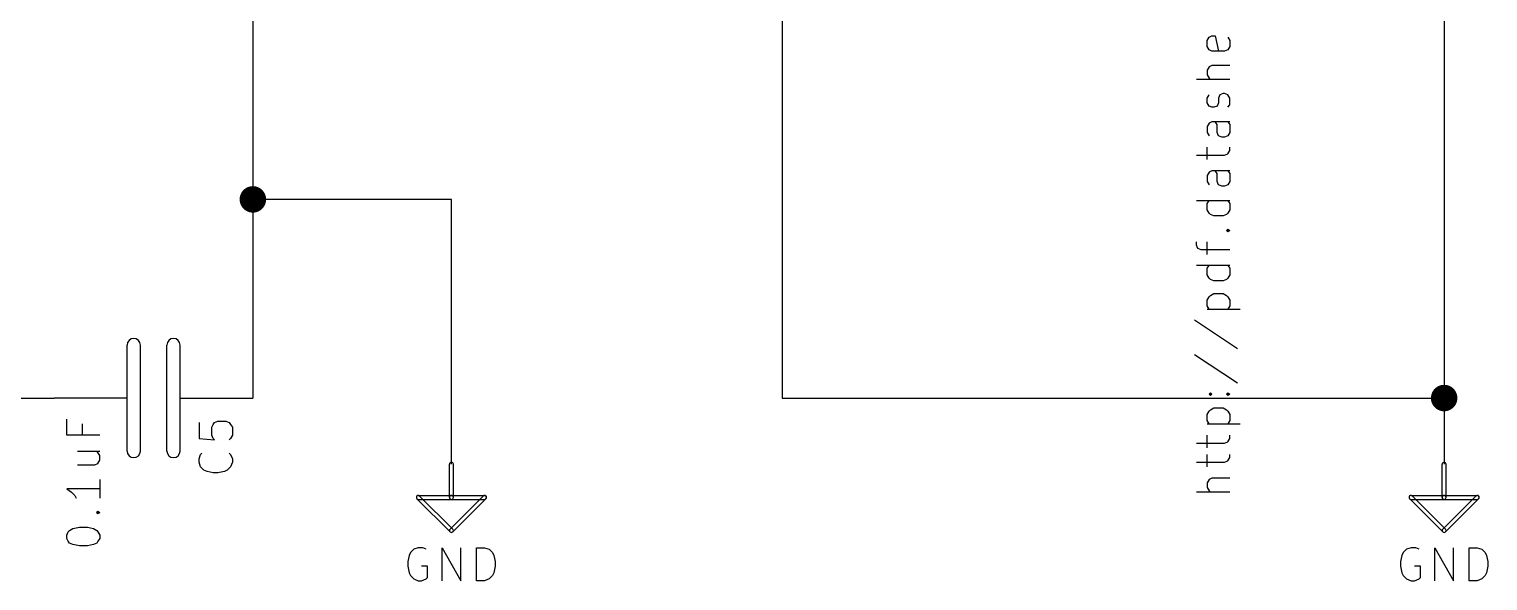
# Model space of a CAD drawing. Extents: x 10 to 287, y -200 to -10.
# Drawn here: x 174.3 to 230.3, y -103.5 to -82.4 of the extents above; entities that cross this region are included whole.
import ezdxf

# ---------------------------------------------------------------- set-up
doc = ezdxf.new("R2010")
doc.units = 0
doc.header["$MEASUREMENT"] = 0

msp = doc.modelspace()

# ---------------------------------------------------------------- linework, layer by layer
at = {"layer": 'Cyan 2'}
for p, q in [((175.743, -97.9424), (175.743, -97.3328)), ((177.013, -97.9424), (175.743, -97.9424)), ((176.327, -97.5106), (176.327, -97.9424)), ((180.823, -97.4598), (180.823, -98.0694)), ((181.305, -97.6376), (181.356, -97.536)), ((181.305, -97.9424), (181.305, -97.6376)), ((181.356, -98.0694), (181.305, -97.9424)), ((181.356, -97.536), (181.407, -97.4598)), ((181.407, -97.4598), (181.534, -97.409)), ((181.534, -97.409), (181.839, -97.409)), ((181.839, -97.409), (181.966, -97.4598)), ((181.966, -97.4598), (182.016, -97.536)), ((182.016, -97.536), (182.093, -97.6376)), ((182.093, -97.9424), (182.016, -98.0694)), ((182.093, -97.6376), (182.093, -97.9424)), ((180.823, -98.0694), (181.407, -98.1202)), ((181.407, -98.1202), (181.356, -98.0694)), ((182.016, -98.0694), (181.966, -98.1202)), ((176.149, -98.552), (177.013, -98.552)), ((176.149, -99.0854), (176.809, -99.0854)), ((176.809, -99.0854), (176.936, -99.0346)), ((176.936, -98.6028), (176.886, -98.552)), ((177.013, -98.7298), (176.936, -98.6028)), ((176.936, -99.0346), (177.013, -98.9076)), ((177.013, -98.9076), (177.013, -98.7298)), ((180.823, -98.8568), (180.873, -98.679)), ((180.823, -98.9838), (180.823, -98.8568)), ((180.873, -99.1616), (180.823, -98.9838)), ((180.873, -98.679), (180.924, -98.6282)), ((181.966, -98.6282), (182.016, -98.679)), ((182.016, -98.679), (182.093, -98.8568)), ((182.093, -98.9838), (182.016, -99.1616)), ((182.093, -98.8568), (182.093, -98.9838)), ((177.013, -99.6442), (177.013, -100.355)), ((181, -99.2886), (180.873, -99.1616)), ((181.127, -99.3394), (181, -99.2886)), ((181.356, -99.3902), (181.127, -99.3394)), ((181.534, -99.3902), (181.356, -99.3902)), ((181.788, -99.3394), (181.534, -99.3902)), ((181.889, -99.2886), (181.788, -99.3394)), ((182.016, -99.1616), (181.889, -99.2886)), ((177.013, -99.9998), (175.743, -99.9998)), ((175.743, -99.9998), (175.92, -100.127)), ((175.92, -100.127), (176.047, -100.254)), ((176.047, -100.254), (176.098, -100.355)), ((176.886, -100.914), (176.936, -100.863)), ((176.936, -100.965), (176.886, -100.914)), ((176.886, -100.914), (177.013, -100.914)), ((176.936, -100.863), (177.013, -100.914)), ((177.013, -100.914), (176.936, -100.965)), ((175.743, -101.778), (175.793, -101.651)), ((175.743, -101.905), (175.743, -101.778)), ((175.793, -101.651), (175.844, -101.6)), ((175.844, -101.6), (175.971, -101.524)), ((175.971, -101.524), (176.225, -101.473)), ((176.225, -101.473), (176.53, -101.473)), ((176.53, -101.473), (176.759, -101.524)), ((176.759, -101.524), (176.886, -101.6)), ((176.886, -101.6), (176.936, -101.651)), ((176.936, -101.651), (177.013, -101.778)), ((177.013, -101.778), (177.013, -101.905)), ((175.793, -102.006), (175.743, -101.905)), ((175.844, -102.083), (175.793, -102.006)), ((175.971, -102.133), (175.844, -102.083)), ((176.225, -102.184), (175.971, -102.133)), ((176.53, -102.184), (176.225, -102.184)), ((176.759, -102.133), (176.53, -102.184)), ((176.886, -102.083), (176.759, -102.133)), ((176.936, -102.006), (176.886, -102.083)), ((177.013, -101.905), (176.936, -102.006)), ((188.925, -102.438), (188.874, -102.565)), ((189.052, -102.311), (188.925, -102.438)), ((189.23, -102.26), (189.052, -102.311)), ((189.408, -102.26), (189.23, -102.26)), ((189.535, -102.311), (189.408, -102.26)), ((190.144, -103.53), (190.144, -102.26)), ((190.144, -102.26), (190.856, -103.53)), ((190.856, -103.53), (190.856, -102.26)), ((191.465, -103.53), (191.465, -102.26)), ((191.465, -102.26), (191.77, -102.26)), ((191.77, -102.26), (191.948, -102.311)), ((191.948, -102.311), (192.075, -102.438)), ((192.075, -102.438), (192.126, -102.565)), ((227.025, -102.438), (226.974, -102.565)), ((227.152, -102.311), (227.025, -102.438)), ((227.33, -102.26), (227.152, -102.311)), ((227.508, -102.26), (227.33, -102.26)), ((227.635, -102.311), (227.508, -102.26)), ((228.244, -103.53), (228.244, -102.26)), ((228.244, -102.26), (228.956, -103.53)), ((228.956, -103.53), (228.956, -102.26)), ((229.565, -103.53), (229.565, -102.26)), ((229.565, -102.26), (229.87, -102.26)), ((229.87, -102.26), (230.048, -102.311)), ((230.048, -102.311), (230.175, -102.438)), ((230.175, -102.438), (230.226, -102.565)), ((188.874, -102.565), (188.824, -102.794)), ((188.824, -102.794), (188.824, -102.972)), ((188.824, -102.972), (188.874, -103.226)), ((189.586, -102.972), (189.357, -102.972)), ((189.586, -103.403), (189.586, -102.972)), ((192.126, -102.565), (192.176, -102.794)), ((192.176, -102.972), (192.126, -103.226)), ((192.176, -102.794), (192.176, -102.972)), ((226.974, -102.565), (226.924, -102.794)), ((226.924, -102.794), (226.924, -102.972)), ((226.924, -102.972), (226.974, -103.226)), ((227.686, -102.972), (227.457, -102.972)), ((227.686, -103.403), (227.686, -102.972)), ((230.226, -102.565), (230.276, -102.794)), ((230.276, -102.972), (230.226, -103.226)), ((230.276, -102.794), (230.276, -102.972)), ((188.874, -103.226), (188.925, -103.327)), ((188.925, -103.327), (189.052, -103.454)), ((189.052, -103.454), (189.23, -103.53)), ((189.23, -103.53), (189.357, -103.53)), ((189.357, -103.53), (189.535, -103.454)), ((189.535, -103.454), (189.586, -103.403)), ((191.77, -103.53), (191.465, -103.53)), ((191.948, -103.454), (191.77, -103.53)), ((192.075, -103.327), (191.948, -103.454)), ((192.126, -103.226), (192.075, -103.327)), ((226.974, -103.226), (227.025, -103.327)), ((227.025, -103.327), (227.152, -103.454)), ((227.152, -103.454), (227.33, -103.53)), ((227.33, -103.53), (227.457, -103.53)), ((227.457, -103.53), (227.635, -103.454)), ((227.635, -103.454), (227.686, -103.403)), ((229.87, -103.53), (229.565, -103.53)), ((230.048, -103.454), (229.87, -103.53)), ((230.175, -103.327), (230.048, -103.454)), ((230.226, -103.226), (230.175, -103.327))]:
    msp.add_line(p, q, dxfattribs=at)
at = {"layer": 'Green 2'}
for p, q in [((182.88, -68.58), (182.88, -96.52)), ((203.2, -68.58), (203.2, -96.52)), ((228.6, -78.74), (228.6, -99.06)), ((190.5, -88.9), (182.88, -88.9)), ((190.5, -99.06), (190.5, -88.9)), ((165.1, -96.52), (175.26, -96.52)), ((203.2, -96.52), (228.6, -96.52))]:
    msp.add_line(p, q, dxfattribs=at)
at = {"layer": 'Green 2', "const_width": 0.508}
for points in [[(182.626, -88.9, 1), (183.134, -88.9, 1)], [(228.346, -96.52, 1), (228.854, -96.52, 1)]]:
    msp.add_lwpolyline(points, format="xyb", close=True, dxfattribs=at)
at = {"layer": 'Magenta 2'}
for p, q in [((219.507, -82.804), (219.583, -82.677)), ((219.507, -83.0326), (219.507, -82.804)), ((219.583, -82.677), (219.685, -82.6262)), ((219.685, -82.6262), (219.812, -82.6262)), ((219.812, -82.6262), (219.939, -83.2104)), ((220.294, -82.677), (220.37, -82.804)), ((220.37, -82.804), (220.37, -83.0326)), ((219.583, -83.1596), (219.507, -83.0326)), ((219.685, -83.2104), (219.583, -83.1596)), ((220.167, -83.2104), (219.685, -83.2104)), ((220.294, -83.1596), (220.167, -83.2104)), ((220.37, -83.0326), (220.294, -83.1596)), ((219.583, -83.82), (219.507, -83.947)), ((219.507, -83.947), (219.507, -84.1248)), ((219.685, -83.7692), (219.583, -83.82)), ((220.37, -83.7692), (219.685, -83.7692)), ((220.37, -84.3026), (219.1, -84.3026)), ((219.507, -84.1248), (219.583, -84.2518)), ((219.583, -84.2518), (219.634, -84.3026)), ((219.507, -85.0138), (219.583, -84.8868)), ((219.507, -85.1916), (219.507, -85.0138)), ((219.989, -84.8868), (219.939, -85.0138)), ((219.939, -85.0138), (219.939, -85.1916)), ((220.116, -84.836), (219.989, -84.8868)), ((220.167, -84.836), (220.116, -84.836)), ((220.294, -84.8868), (220.167, -84.836)), ((220.37, -85.0138), (220.294, -84.8868)), ((220.37, -85.2678), (220.37, -85.0138)), ((219.583, -85.3186), (219.507, -85.1916)), ((219.685, -85.3694), (219.583, -85.3186)), ((219.761, -85.3694), (219.685, -85.3694)), ((219.888, -85.3186), (219.761, -85.3694)), ((219.939, -85.1916), (219.888, -85.3186)), ((220.294, -85.3694), (220.37, -85.2678)), ((219.583, -85.979), (219.507, -86.106)), ((219.507, -86.106), (219.507, -86.3346)), ((219.685, -85.9282), (219.583, -85.979)), ((220.37, -85.9282), (219.685, -85.9282)), ((219.888, -86.0298), (219.812, -85.9282)), ((219.888, -86.3346), (219.888, -86.0298)), ((220.294, -85.9282), (220.37, -86.0298)), ((220.37, -86.0298), (220.37, -86.3346)), ((219.507, -86.3346), (219.583, -86.4616)), ((219.939, -86.4616), (219.888, -86.3346)), ((220.066, -86.5124), (219.939, -86.4616)), ((220.167, -86.5124), (220.066, -86.5124)), ((220.294, -86.4616), (220.167, -86.5124)), ((220.37, -86.3346), (220.294, -86.4616)), ((219.1, -87.1982), (220.167, -87.1982)), ((219.507, -87.376), (219.507, -86.8934)), ((220.167, -87.1982), (220.294, -87.1474)), ((220.294, -87.1474), (220.37, -87.0204)), ((220.37, -87.0204), (220.37, -86.8934)), ((219.583, -87.8586), (219.507, -87.9856)), ((219.685, -87.8078), (219.583, -87.8586)), ((220.37, -87.8078), (219.685, -87.8078)), ((219.888, -87.9094), (219.812, -87.8078)), ((220.294, -87.8078), (220.37, -87.9094)), ((219.507, -87.9856), (219.507, -88.2142)), ((219.507, -88.2142), (219.583, -88.3412)), ((219.888, -88.2142), (219.888, -87.9094)), ((219.939, -88.3412), (219.888, -88.2142)), ((220.066, -88.392), (219.939, -88.3412)), ((220.167, -88.392), (220.066, -88.392)), ((220.294, -88.3412), (220.167, -88.392)), ((220.37, -88.2142), (220.294, -88.3412)), ((220.37, -87.9094), (220.37, -88.2142)), ((220.37, -88.9508), (219.1, -88.9508)), ((219.507, -89.0524), (219.583, -88.9508)), ((220.294, -88.9508), (220.37, -89.0524)), ((219.507, -89.3064), (219.507, -89.0524)), ((219.583, -89.4334), (219.507, -89.3064)), ((219.634, -89.4842), (219.583, -89.4334)), ((219.761, -89.535), (219.634, -89.4842)), ((220.116, -89.535), (219.761, -89.535)), ((220.243, -89.4842), (220.116, -89.535)), ((220.294, -89.4334), (220.243, -89.4842)), ((220.37, -89.3064), (220.294, -89.4334)), ((220.37, -89.0524), (220.37, -89.3064)), ((220.243, -90.0938), (220.294, -90.043)), ((220.294, -90.1446), (220.243, -90.0938)), ((220.243, -90.0938), (220.37, -90.0938)), ((220.294, -90.043), (220.37, -90.0938)), ((220.37, -90.0938), (220.294, -90.1446)), ((219.1, -90.6526), (219.1, -90.5256)), ((219.151, -90.7796), (219.1, -90.6526)), ((219.507, -91.0082), (219.507, -90.5256)), ((219.278, -90.8304), (219.151, -90.7796)), ((220.37, -90.8304), (219.278, -90.8304)), ((220.37, -91.44), (219.1, -91.44)), ((219.507, -91.5416), (219.583, -91.44)), ((219.507, -91.7956), (219.507, -91.5416)), ((219.583, -91.9226), (219.507, -91.7956)), ((220.294, -91.44), (220.37, -91.5416)), ((220.37, -91.7956), (220.294, -91.9226)), ((220.37, -91.5416), (220.37, -91.7956)), ((219.634, -91.9734), (219.583, -91.9226)), ((219.761, -92.0242), (219.634, -91.9734)), ((220.116, -92.0242), (219.761, -92.0242)), ((220.243, -91.9734), (220.116, -92.0242)), ((220.294, -91.9226), (220.243, -91.9734)), ((219.507, -92.7608), (219.583, -92.6338)), ((219.507, -92.9894), (219.507, -92.7608)), ((219.583, -92.6338), (219.634, -92.583)), ((219.634, -92.583), (219.761, -92.5068)), ((219.761, -92.5068), (220.116, -92.5068)), ((220.116, -92.5068), (220.243, -92.583)), ((220.243, -92.583), (220.294, -92.6338)), ((220.294, -92.6338), (220.37, -92.7608)), ((220.37, -92.7608), (220.37, -92.9894)), ((219.583, -93.1164), (219.507, -92.9894)), ((219.507, -93.1164), (220.777, -93.1164)), ((220.37, -92.9894), (220.294, -93.1164)), ((219.024, -93.5228), (220.675, -94.615)), ((219.024, -94.8436), (220.675, -95.9358)), ((219.583, -96.3676), (219.634, -96.3168)), ((219.634, -96.4184), (219.583, -96.3676)), ((219.583, -96.3676), (219.685, -96.3676)), ((219.634, -96.3168), (219.685, -96.3676)), ((219.685, -96.3676), (219.634, -96.4184)), ((220.243, -96.3676), (220.294, -96.3168)), ((220.294, -96.4184), (220.243, -96.3676)), ((220.243, -96.3676), (220.37, -96.3676)), ((220.294, -96.3168), (220.37, -96.3676)), ((220.37, -96.3676), (220.294, -96.4184)), ((219.507, -97.155), (219.583, -97.028)), ((219.507, -97.3836), (219.507, -97.155)), ((219.583, -97.5106), (219.507, -97.3836)), ((219.583, -97.028), (219.634, -96.9772)), ((219.634, -96.9772), (219.761, -96.901)), ((219.761, -96.901), (220.116, -96.901)), ((220.116, -96.901), (220.243, -96.9772)), ((220.243, -96.9772), (220.294, -97.028)), ((220.294, -97.028), (220.37, -97.155)), ((220.37, -97.3836), (220.294, -97.5106)), ((220.37, -97.155), (220.37, -97.3836)), ((219.507, -97.5106), (220.777, -97.5106)), ((219.507, -98.425), (219.507, -97.9424)), ((220.37, -98.0694), (220.37, -97.9424)), ((219.1, -98.2472), (220.167, -98.2472)), ((220.167, -98.2472), (220.294, -98.1964)), ((220.294, -98.1964), (220.37, -98.0694)), ((219.1, -98.9838), (220.167, -98.9838)), ((219.507, -99.1616), (219.507, -98.679)), ((220.167, -98.9838), (220.294, -98.933)), ((220.294, -98.933), (220.37, -98.806)), ((220.37, -98.806), (220.37, -98.679)), ((219.583, -99.6442), (219.507, -99.7712)), ((219.685, -99.5934), (219.583, -99.6442)), ((220.37, -99.5934), (219.685, -99.5934)), ((220.37, -100.127), (219.1, -100.127)), ((219.507, -99.7712), (219.507, -99.949)), ((219.507, -99.949), (219.583, -100.076)), ((219.583, -100.076), (219.634, -100.127))]:
    msp.add_line(p, q, dxfattribs=at)
at = {"layer": 'Red 2'}
for p, q in [((178.054, -98.552), (178.054, -94.488)), ((178.562, -98.552), (178.562, -94.488)), ((179.578, -98.552), (179.578, -94.488)), ((180.086, -98.552), (180.086, -94.488)), ((178.054, -96.52), (175.26, -96.52)), ((180.086, -96.52), (182.88, -96.52)), ((190.424, -100.33), (190.424, -99.06)), ((190.576, -100.33), (190.576, -99.06)), ((228.524, -100.33), (228.524, -99.06)), ((228.676, -100.33), (228.676, -99.06)), ((190.449, -101.651), (189.179, -100.381)), ((189.23, -100.254), (190.5, -100.254)), ((189.23, -100.406), (190.5, -100.406)), ((190.551, -101.549), (189.281, -100.279)), ((191.719, -100.279), (190.449, -101.549)), ((190.5, -100.254), (191.77, -100.254)), ((190.5, -100.406), (191.77, -100.406)), ((191.821, -100.381), (190.551, -101.651)), ((228.549, -101.651), (227.279, -100.381)), ((227.33, -100.254), (228.6, -100.254)), ((227.33, -100.406), (228.6, -100.406)), ((228.651, -101.549), (227.381, -100.279)), ((229.819, -100.279), (228.549, -101.549)), ((228.6, -100.254), (229.87, -100.254)), ((228.6, -100.406), (229.87, -100.406)), ((229.921, -100.381), (228.651, -101.651))]:
    msp.add_line(p, q, dxfattribs=at)
for centre, radius, start, end in [((178.308, -94.488), 0.254, 360, 540), ((179.832, -94.488), 0.254, 360, 540), ((178.308, -98.552), 0.254, 180, 360), ((179.832, -98.552), 0.254, 180, 360), ((190.5, -99.06), 0.0762, 360, 540), ((228.6, -99.06), 0.0762, 360, 540), ((189.23, -100.33), 0.0762, 405, 585), ((189.23, -100.33), 0.0762, 90, 270), ((190.5, -100.33), 0.0762, 90, 270), ((190.5, -100.33), 0.0762, 180, 360), ((190.5, -100.33), 0.0762, 270, 450), ((191.77, -100.33), 0.0762, 315, 495), ((191.77, -100.33), 0.0762, 270, 450), ((227.33, -100.33), 0.0762, 405, 585), ((227.33, -100.33), 0.0762, 90, 270), ((228.6, -100.33), 0.0762, 90, 270), ((228.6, -100.33), 0.0762, 180, 360), ((228.6, -100.33), 0.0762, 270, 450), ((229.87, -100.33), 0.0762, 315, 495), ((229.87, -100.33), 0.0762, 270, 450), ((190.5, -101.6), 0.0762, 495, 675), ((190.5, -101.6), 0.0762, 225, 405), ((228.6, -101.6), 0.0762, 495, 675), ((228.6, -101.6), 0.0762, 225, 405)]:
    msp.add_arc(centre, radius, start, end, dxfattribs=at)

doc.saveas('drawing.dxf')
